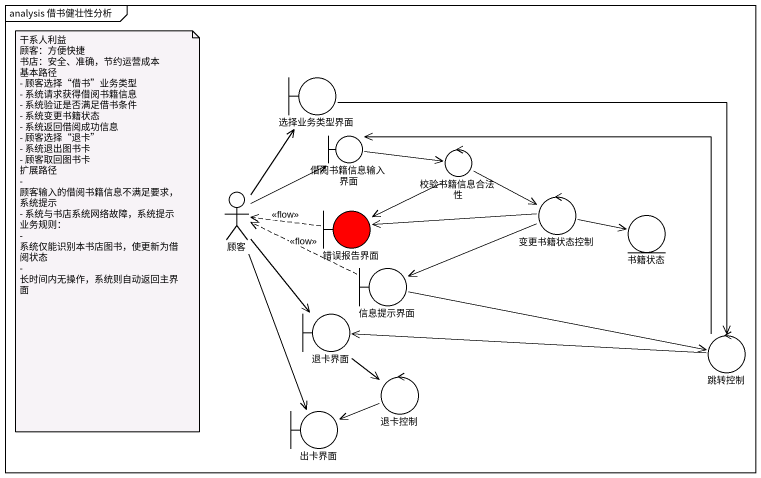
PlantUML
@startuml
mainframe analysis 借书健壮性分析
boundary 选择业务类型界面
boundary 借阅书籍信息输入界面
control 校验书籍信息合法性
actor 顾客
boundary 错误报告界面 #FF0000
control 变更书籍状态控制
entity 书籍状态
boundary 信息提示界面
boundary 退卡界面
control 跳转控制
control 退卡控制
boundary 出卡界面
选择业务类型界面 --> 跳转控制
借阅书籍信息输入界面 -right-> 校验书籍信息合法性
校验书籍信息合法性 -left-> 错误报告界面
校验书籍信息合法性 -right-> 变更书籍状态控制
顾客 -up-> 选择业务类型界面
顾客 -up-> 借阅书籍信息输入界面
顾客 --> 退卡界面
顾客 --> 出卡界面
错误报告界面 .left.> 顾客 : <<flow>>
变更书籍状态控制 -left-> 错误报告界面
变更书籍状态控制 -right-> 书籍状态
变更书籍状态控制 -left-> 信息提示界面
信息提示界面 .left.> 顾客 : <<flow>>
信息提示界面 -right-> 跳转控制
退卡界面 --> 退卡控制
跳转控制 -left-> 借阅书籍信息输入界面
跳转控制 -left-> 退卡界面
退卡控制 -left-> 出卡界面
note as N1
  干系人利益
  顾客：方便快捷
  书店：安全、准确，节约运营成本
  基本路径
  - 顾客选择“借书”业务类型
  - 系统请求获得借阅书籍信息
  - 系统验证是否满足借书条件
  - 系统变更书籍状态
  - 系统返回借阅成功信息
  - 顾客选择“退卡”
  - 系统退出图书卡
  - 顾客取回图书卡
  扩展路径
  - 顾客输入的借阅书籍信息不满足要求，系统提示
  - 系统与书店系统网络故障，系统提示
  业务规则：
  - 系统仅能识别本书店图书，使更新为借阅状态
  - 长时间内无操作，系统则自动返回主界面
end note
@enduml
